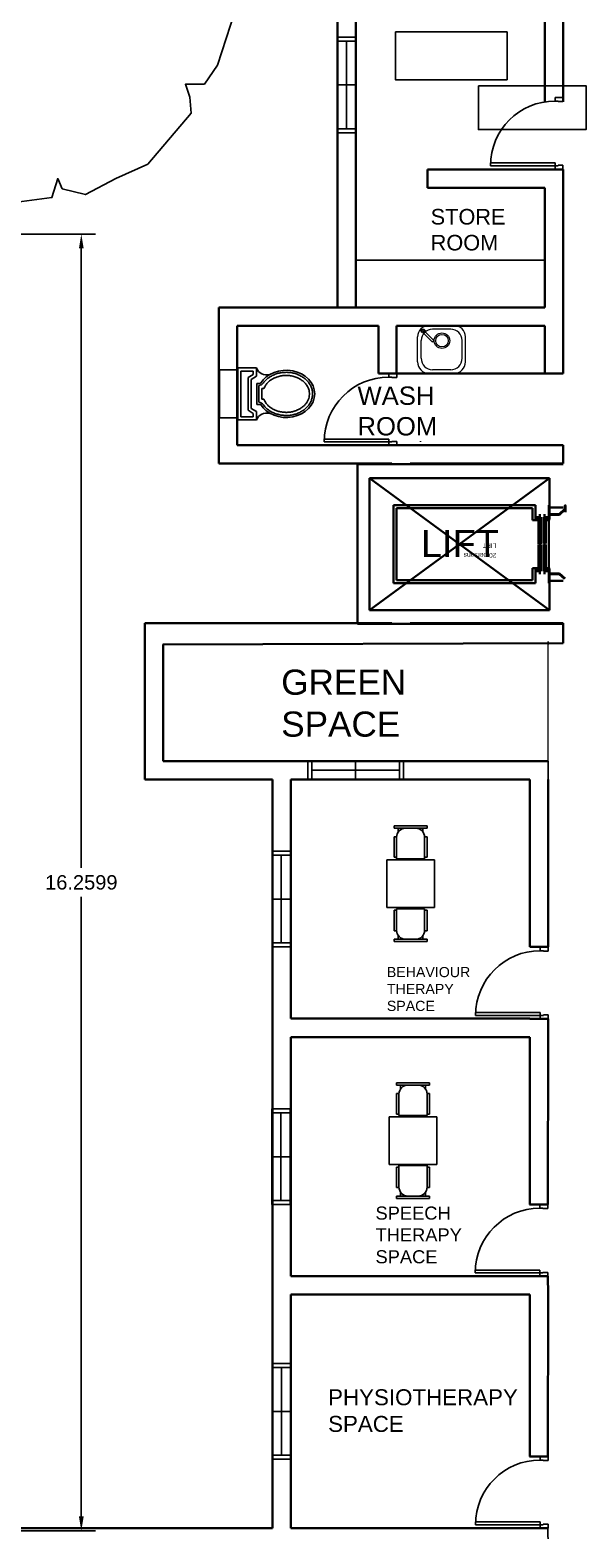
# Model space of a CAD drawing. Header units: metres. Extents: x -353 to 1688, y -477 to 135.
# Drawn here: x 483.42 to 490.4, y -340.12 to -321.3 of the extents above; entities that cross this region are included whole.
import ezdxf

# ---------------------------------------------------------------- set-up
doc = ezdxf.new("R2010")
doc.units = ezdxf.units.M
doc.header["$MEASUREMENT"] = 0
for name, color, linetype, lineweight in [('DIMENSION', 240, 'Continuous', 40), ('PLINTH', 7, 'Continuous', 20), ('WALL', 2, 'Continuous', 40)]:
    doc.layers.add(name, color=color, linetype=linetype, lineweight=lineweight)
for name, color, linetype in [('door space', 1, 'Continuous'), ('ID-LOOSE2', 8, 'Continuous'), ('TREES', 82, 'Continuous'), ('WINDOW', 10, 'Continuous')]:
    doc.layers.add(name, color=color, linetype=linetype)
doc.layers.add('FURNITURE', color=130, linetype='Continuous', plot=False)
doc.layers.add('TEXT', color=141, linetype='Continuous', plot=False)
doc.styles.get("Standard").update_dxf_attribs({"font": 'arial.ttf'})
doc.styles.add('Texto', font='BRADHITC.TTF', dxfattribs={"height": 0.1})
doc.dimstyles.new('Annotative', dxfattribs={"dimscale": 0, "dimtxt": 0.18, "dimasz": 0.18, "dimexe": 0.18, "dimexo": 0.0625, "dimgap": 0.09, "dimtad": 0, "dimtih": 1, "dimtoh": 1, "dimdec": 4, "dimzin": 0, "dimdsep": 46, "dimtxsty": 'Standard', "dimcen": 0.09, "dimadec": 0, "dimazin": 0, "dimtfac": 1, "dimtdec": 4, "dimtofl": 0, "dimtmove": 0, "dimatfit": 3, "dimfxl": 1, "dimtolj": 1, "dimtzin": 0, "dimarcsym": 0})

# ---------------------------------------------------------------- blocks, each defined once
blk = doc.blocks.new('A$C50846A53')
at = {"linetype": 'Continuous'}
for p, q in [((0, 0.74), (0, 0.56)), ((0.5, 0.74), (0, 0.74)), ((0.5, 0.56), (0.5, 0.74)), ((0.47, 0.71), (0.03, 0.71)), ((0.03, 0.71), (0.03, 0.59)), ((0.03, 0.59), (0.063, 0.59)), ((0.093, 0.64), (0.063, 0.59)), ((0.11, 0.61), (0.08, 0.56)), ((0.093, 0.64), (0.407, 0.64)), ((0.11, 0.61), (0.39, 0.61)), ((0.42, 0.56), (0.39, 0.61)), ((0.437, 0.59), (0.407, 0.64)), ((0.437, 0.59), (0.47, 0.59)), ((0.47, 0.59), (0.47, 0.71)), ((0, 0.56), (0.08, 0.56)), ((0.15, 0.557), (0.15, 0.52)), ((0.15, 0.557), (0.351, 0.557)), ((0.17, 0.537), (0.332, 0.537)), ((0.2, 0.507), (0.2, 0.488)), ((0.2, 0.507), (0.301, 0.507)), ((0.301, 0.507), (0.301, 0.488)), ((0.351, 0.557), (0.351, 0.52)), ((0.42, 0.56), (0.5, 0.56))]:
    blk.add_line(p, q, dxfattribs=at)
for centre, radius, start, end in [((-0.039, 0.461), 0.106, 344.642, 68.7339), ((0.11, 0.542), 0.06, 306.0032, 355.4798), ((0.391, 0.542), 0.06, 184.5202, 233.9959), ((0.539, 0.461), 0.106, 111.2661, 195.358)]:
    blk.add_arc(centre, radius, start, end, dxfattribs=at)
blk.add_ellipse((0.251, 0.274), major_axis=(0, 0.274), ratio=0.828948, start_param=0.459479, end_param=5.823706, dxfattribs=at)
for points, knots in [([(0.145, 0.493), (0.144, 0.492), (0.143, 0.491), (0.132, 0.483), (0.123, 0.475), (0.106, 0.457), (0.098, 0.447), (0.084, 0.426), (0.077, 0.415), (0.066, 0.391), (0.061, 0.378), (0.053, 0.352), (0.05, 0.339), (0.045, 0.311), (0.044, 0.298), (0.043, 0.27), (0.043, 0.256), (0.046, 0.228), (0.049, 0.215), (0.055, 0.188), (0.059, 0.175), (0.069, 0.15), (0.075, 0.138), (0.088, 0.116), (0.095, 0.105), (0.111, 0.085), (0.12, 0.077), (0.138, 0.06), (0.147, 0.053), (0.167, 0.041), (0.178, 0.036), (0.199, 0.028), (0.209, 0.025), (0.231, 0.021), (0.242, 0.02), (0.264, 0.02), (0.275, 0.021), (0.297, 0.026), (0.307, 0.029), (0.328, 0.038), (0.338, 0.044), (0.358, 0.057), (0.367, 0.064), (0.385, 0.081), (0.394, 0.09), (0.409, 0.11), (0.416, 0.121), (0.429, 0.144), (0.434, 0.156), (0.444, 0.181), (0.448, 0.194), (0.454, 0.221), (0.456, 0.235), (0.458, 0.262), (0.458, 0.276), (0.457, 0.304), (0.455, 0.318), (0.45, 0.345), (0.447, 0.358), (0.438, 0.384), (0.433, 0.396), (0.421, 0.42), (0.414, 0.431), (0.399, 0.452), (0.391, 0.461), (0.374, 0.479), (0.365, 0.486), (0.356, 0.493)], [0.542145, 0.542145, 0.542145, 0.542145, 0.562703, 0.562703, 0.724661, 0.724661, 0.886619, 0.886619, 1.048577, 1.048577, 1.210535, 1.210535, 1.372493, 1.372493, 1.534451, 1.534451, 1.696409, 1.696409, 1.858367, 1.858367, 2.020325, 2.020325, 2.182283, 2.182283, 2.344241, 2.344241, 2.506199, 2.506199, 2.668157, 2.668157, 2.830115, 2.830115, 2.992073, 2.992073, 3.154031, 3.154031, 3.315989, 3.315989, 3.477947, 3.477947, 3.639905, 3.639905, 3.801863, 3.801863, 3.963821, 3.963821, 4.125779, 4.125779, 4.287737, 4.287737, 4.449695, 4.449695, 4.611653, 4.611653, 4.773611, 4.773611, 4.935569, 4.935569, 5.097526, 5.097526, 5.259484, 5.259484, 5.421442, 5.421442, 5.5834, 5.5834, 5.741045, 5.741045, 5.741045, 5.741045]), ([(0.2, 0.488), (0.17, 0.474), (0.164, 0.47), (0.151, 0.46), (0.144, 0.454), (0.13, 0.439), (0.123, 0.431), (0.111, 0.413), (0.106, 0.404), (0.096, 0.384), (0.091, 0.373), (0.084, 0.352), (0.081, 0.34), (0.076, 0.317), (0.075, 0.305), (0.073, 0.282), (0.073, 0.27), (0.074, 0.246), (0.076, 0.234), (0.08, 0.211), (0.083, 0.2), (0.09, 0.178), (0.095, 0.167), (0.104, 0.147), (0.11, 0.138), (0.122, 0.12), (0.128, 0.112), (0.142, 0.097), (0.149, 0.09), (0.165, 0.078), (0.173, 0.073), (0.189, 0.064), (0.197, 0.06), (0.214, 0.055), (0.222, 0.053), (0.239, 0.05), (0.248, 0.05), (0.266, 0.051), (0.276, 0.052), (0.296, 0.057), (0.306, 0.061), (0.325, 0.071), (0.335, 0.077), (0.353, 0.091), (0.361, 0.099), (0.377, 0.117), (0.384, 0.127), (0.398, 0.149), (0.404, 0.161), (0.414, 0.185), (0.418, 0.198), (0.424, 0.225), (0.426, 0.239), (0.428, 0.267), (0.428, 0.281), (0.426, 0.309), (0.424, 0.323), (0.418, 0.349), (0.414, 0.363), (0.404, 0.387), (0.398, 0.399), (0.385, 0.421), (0.378, 0.431), (0.362, 0.449), (0.353, 0.458), (0.338, 0.469), (0.332, 0.474), (0.301, 0.488)], [0.459479, 0.459479, 0.459479, 0.459479, 0.567422, 0.567422, 0.720865, 0.720865, 0.874307, 0.874307, 1.02775, 1.02775, 1.181192, 1.181192, 1.334635, 1.334635, 1.488077, 1.488077, 1.64152, 1.64152, 1.794963, 1.794963, 1.948405, 1.948405, 2.101848, 2.101848, 2.25529, 2.25529, 2.408733, 2.408733, 2.562175, 2.562175, 2.715618, 2.715618, 2.86906, 2.86906, 3.022503, 3.022503, 3.175946, 3.175946, 3.356457, 3.356457, 3.536968, 3.536968, 3.717479, 3.717479, 3.89799, 3.89799, 4.078501, 4.078501, 4.259012, 4.259012, 4.439523, 4.439523, 4.620035, 4.620035, 4.800546, 4.800546, 4.981057, 4.981057, 5.161568, 5.161568, 5.342079, 5.342079, 5.52259, 5.52259, 5.703101, 5.703101, 5.823706, 5.823706, 5.823706, 5.823706])]:
    blk.add_open_spline(points, degree=3, knots=knots, dxfattribs=at)
blk = doc.blocks.new('A$C47EF7D3D')
for p, q in [((568, 800), (1368, 800)), ((568, 0), (568, 800)), ((1368, 800), (1368, 0)), ((0, 675), (40, 675)), ((0, 125), (0, 675)), ((40, 125), (40, 675)), ((103, 607), (40, 607)), ((181, 675), (525, 675)), ((181, 675), (181, 635)), ((190, 635), (550, 635)), ((525, 675), (525, 635)), ((550, 635), (550, 165)), ((1746, 635), (1386, 635)), ((1386, 635), (1386, 165)), ((1755, 675), (1411, 675)), ((1411, 675), (1411, 635)), ((1755, 675), (1755, 635)), ((1834, 607), (1896, 607)), ((1936, 675), (1896, 675)), ((1896, 125), (1896, 675)), ((1936, 125), (1936, 675)), ((40, 125), (0, 125)), ((103, 193), (40, 193)), ((181, 125), (181, 165)), ((181, 125), (525, 125)), ((550, 165), (190, 165)), ((525, 125), (525, 165)), ((1368, 0), (568, 0)), ((1386, 165), (1746, 165)), ((1411, 125), (1411, 165)), ((1755, 125), (1411, 125)), ((1755, 125), (1755, 165)), ((1834, 193), (1896, 193)), ((1896, 125), (1936, 125))]:
    blk.add_line(p, q)
for centre, start, end in [((190, 485), 90, 180), ((1746, 485), 0, 90), ((190, 315), 180, 270), ((1746, 315), 270, 0)]:
    blk.add_arc(centre, 150, start, end)
blk = doc.blocks.new('Simple tree 13_cad-block.com')
at = {"color": 0}
for points in [[(-1468, -1499), (-1766, -1175), (-1766, -1008), (-1883, -968), (-2037, -632), (-2103, -179), (-1973, -11), (-2089, 248), (-2025, 481), (-1935, 856), (-1740, 1192), (-1534, 1192), (-1378, 1153), (-1456, 1360), (-1416, 1541), (-1119, 1813), (-809, 1943), (-615, 1878), (-498, 1813), (-498, 1981), (-330, 2085), (227, 2098), (602, 2033), (692, 1917), (718, 1800), (886, 1839), (1068, 1800), (1391, 1555), (1611, 1348), (1779, 1115), (1766, 946), (1701, 868), (1883, 856), (1948, 752), (2102, 235), (2090, -361), (1934, -839), (1818, -1008), (1649, -1008), (1689, -1124), (1701, -1266), (1313, -1719), (1028, -1848), (757, -1991), (550, -1939), (511, -1848), (459, -2017), (-214, -2107), (-653, -2029), (-977, -1900), (-1352, -1681), (-1326, -1512)], [(-58, -76), (-97, 15), (6, 105), (84, 28), (71, -76)]]:
    blk.add_lwpolyline(points, close=True, dxfattribs=at)
blk = doc.blocks.new('A$C027E3DAA')
at = {"lineweight": 5}
for p, q in [((320, 420), (100, 420)), ((0, 100), (0, 320)), ((31, 132), (31, 288)), ((48, 356), (128, 276)), ((142, 290), (63, 369)), ((128, 276), (142, 290)), ((291, 388), (131, 388)), ((391, 132), (391, 288)), ((420, 100), (420, 320)), ((291, 32), (131, 32)), ((320, 0), (100, 0))]:
    blk.add_line(p, q, dxfattribs=at)
for centre, radius in [((47, 373), 16.5), ((47, 373), 8.24), ((214, 287), 68.5), ((214, 287), 54.8)]:
    blk.add_circle(centre, radius, dxfattribs=at)
for centre, start, end in [((100, 320), 90, 180), ((320, 320), 0, 90), ((131, 288), 90, 180), ((291, 288), 0, 90), ((131, 132), 180, 270), ((291, 132), 270, 0), ((100, 100), 180, 270), ((320, 100), 270, 0)]:
    blk.add_arc(centre, 100, start, end, dxfattribs=at)
blk = doc.blocks.new('*D174')
at = {"layer": 'Defpoints', "color": 0, "transparency": 16777216}
for p in [(483.197, -323.86), (483.197, -340.12), (484.062, -340.12)]:
    blk.add_point(p, dxfattribs=at)
at = {"layer": 'DIMENSION', "color": 0, "lineweight": -2, "transparency": 16777216}
for p, q in [((483.26, -323.86), (484.242, -323.86)), ((484.062, -324.04), (484.062, -331.808)), ((484.062, -339.94), (484.062, -332.172)), ((483.26, -340.12), (484.242, -340.12))]:
    blk.add_line(p, q, dxfattribs=at)
at = {"layer": 'DIMENSION', "color": 0, "transparency": 16777216}
for points in [[(484.032, -324.04), (484.092, -324.04), (484.062, -323.86)], [(484.032, -339.94), (484.092, -339.94), (484.062, -340.12)]]:
    blk.add_solid(points, dxfattribs=at)
at = {"layer": 'DIMENSION', "color": 0, "transparency": 16777216, "insert": (484.062, -331.99), "char_height": 0.18, "attachment_point": 5}
blk.add_mtext('\\A1;16.2599', dxfattribs=at)

msp = doc.modelspace()

# ---------------------------------------------------------------- linework, layer by layer
for p, q in [((489.68921, -323.04818), (489.68921, -323.04912)), ((489.91921, -329.00818), (489.91921, -328.96818)), ((489.91921, -330.69818), (489.91921, -330.46818)), ((489.68921, -333.69818), (486.68921, -333.69818)), ((489.68921, -340.08883), (489.68921, -340.08936))]:
    msp.add_line(p, q)
at = {"layer": 'Defpoints'}
msp.add_line((489.91823, -340.08883), (489.91921, -340.31936), dxfattribs=at)
at = {"layer": 'door space'}
for p, q in [((490.0064, -322.14657), (490.0064, -322.19157)), ((490.1064, -322.14657), (490.0064, -322.14657)), ((490.0464, -322.19157), (490.0064, -322.19157)), ((490.0464, -322.19157), (490.0464, -322.19657)), ((490.1064, -322.19657), (490.0464, -322.19657)), ((490.1064, -322.19657), (490.1064, -322.14657)), ((490.0064, -322.96657), (489.1964, -322.96657)), ((490.0064, -323.00157), (490.0064, -322.96657)), ((489.1964, -323.00157), (490.0064, -323.00157)), ((490.0064, -323.00157), (490.0064, -323.04657)), ((490.0064, -323.00157), (490.0464, -323.00157)), ((490.0064, -323.04657), (490.1064, -323.04657)), ((490.0464, -322.99657), (490.0464, -323.00157)), ((490.0464, -322.99657), (490.1064, -322.99657)), ((490.1064, -323.04657), (490.1064, -322.99657)), ((487.91993, -325.60925), (487.91993, -325.65425)), ((488.01993, -325.60925), (487.91993, -325.60925)), ((488.01993, -325.65925), (488.01993, -325.60925)), ((487.95993, -325.65425), (487.91993, -325.65425)), ((487.95993, -325.65425), (487.95993, -325.65925)), ((488.01993, -325.65925), (487.95993, -325.65925)), ((487.91993, -326.42925), (487.10993, -326.42925)), ((487.10993, -326.46425), (487.91993, -326.46425)), ((487.91993, -326.46425), (487.91993, -326.42925)), ((487.91993, -326.46425), (487.91993, -326.50925)), ((487.91993, -326.46425), (487.95993, -326.46425)), ((487.91993, -326.50925), (488.01993, -326.50925)), ((487.95993, -326.45925), (488.01993, -326.45925)), ((488.01993, -326.50925), (488.01993, -326.45925)), ((488.31921, -326.45818), (488.31921, -326.46318)), ((489.81994, -332.80165), (489.81994, -332.84665)), ((489.91994, -332.80165), (489.81994, -332.80165)), ((489.85994, -332.84665), (489.81994, -332.84665)), ((489.85994, -332.84665), (489.85994, -332.85165)), ((489.91994, -332.85165), (489.85994, -332.85165)), ((489.91994, -332.85165), (489.91994, -332.80165)), ((489.81994, -333.62165), (489.00994, -333.62165)), ((489.00994, -333.65665), (489.81994, -333.65665)), ((489.81994, -333.65665), (489.81994, -333.62165)), ((489.81994, -333.65665), (489.81994, -333.70165)), ((489.81994, -333.65665), (489.85994, -333.65665)), ((489.81994, -333.70165), (489.91994, -333.70165)), ((489.85994, -333.65165), (489.85994, -333.65665)), ((489.85994, -333.65165), (489.91994, -333.65165)), ((489.91994, -333.70165), (489.91994, -333.65165)), ((489.81463, -336.03069), (489.81463, -336.07569)), ((489.91463, -336.03069), (489.81463, -336.03069)), ((489.85463, -336.07569), (489.81463, -336.07569)), ((489.85463, -336.07569), (489.85463, -336.08069)), ((489.91463, -336.08069), (489.85463, -336.08069)), ((489.91463, -336.08069), (489.91463, -336.03069)), ((489.81463, -336.85069), (489.00463, -336.85069)), ((489.00463, -336.88569), (489.81463, -336.88569)), ((489.81463, -336.88569), (489.81463, -336.85069)), ((489.81463, -336.88569), (489.81463, -336.93069)), ((489.81463, -336.88569), (489.85463, -336.88569)), ((489.85463, -336.88069), (489.85463, -336.88569)), ((489.85463, -336.88069), (489.91463, -336.88069)), ((489.91463, -336.93069), (489.91463, -336.88069)), ((489.81463, -336.93069), (489.91463, -336.93069)), ((489.81859, -339.18868), (489.81859, -339.23368)), ((489.91859, -339.18868), (489.81859, -339.18868)), ((489.85859, -339.23368), (489.81859, -339.23368)), ((489.85859, -339.23368), (489.85859, -339.23868)), ((489.91859, -339.23868), (489.85859, -339.23868)), ((489.91859, -339.23868), (489.91859, -339.18868)), ((489.81859, -340.00868), (489.00859, -340.00868)), ((489.00859, -340.04368), (489.81859, -340.04368)), ((489.81859, -340.04368), (489.81859, -340.00868)), ((489.81859, -340.04368), (489.81859, -340.08868)), ((489.81859, -340.04368), (489.85859, -340.04368)), ((489.81859, -340.08868), (489.91859, -340.08868)), ((489.85859, -340.03868), (489.85859, -340.04368)), ((489.85859, -340.03868), (489.91859, -340.03868)), ((489.91859, -340.08868), (489.91859, -340.03868))]:
    msp.add_line(p, q, dxfattribs=at)
for centre in [(490.0064, -323.00157), (487.91993, -326.46425), (489.81994, -333.65665), (489.81463, -336.88569), (489.81859, -340.04368)]:
    msp.add_ellipse(centre, major_axis=(-0.57276, -0.57276), ratio=1, start_param=3.92699082, end_param=5.49778714, dxfattribs=at)
at = {"layer": 'FURNITURE'}
for p, q in [((487.49942, -324.18491), (489.8775, -324.18491)), ((487.50617, -324.18618), (487.50617, -324.77818)), ((489.87625, -324.18439), (489.87625, -324.77818))]:
    msp.add_line(p, q, dxfattribs=at)
at = {"layer": 'FURNITURE', "ltscale": 0.5}
msp.add_lwpolyline([(488.00387, -321.32349), (489.40387, -321.32349), (489.40387, -321.92349), (488.00387, -321.92349)], close=True, dxfattribs=at)
at = {"layer": 'ID-LOOSE2', "ltscale": 0.5}
msp.add_lwpolyline([(489.04516, -321.99998), (490.39516, -321.99998), (490.39516, -322.54998), (489.04516, -322.54998)], close=True, dxfattribs=at)
at = {"layer": 'PLINTH'}
msp.add_line((489.91921, -330.46818), (489.91921, -329.00818), dxfattribs=at)
at = {"layer": 'WALL'}
for p, q in [((487.27651, -320.54818), (487.27651, -324.77818)), ((487.50651, -320.54818), (487.50651, -323.27818)), ((489.8775, -320.54818), (489.8775, -322.20189)), ((490.1075, -320.54818), (490.1075, -322.20189)), ((488.40651, -323.04818), (488.40651, -323.27818)), ((488.40651, -323.04818), (490.1075, -323.04818)), ((490.1075, -323.27818), (490.1075, -323.04818)), ((490.1075, -325.60818), (490.1075, -323.04818)), ((487.50651, -323.27818), (487.50651, -324.77818)), ((488.40651, -323.27818), (489.8775, -323.27818)), ((489.8775, -324.77818), (489.8775, -323.27818)), ((485.78921, -324.77818), (487.78921, -324.77818)), ((485.78921, -324.77818), (485.78921, -326.73818)), ((487.50651, -324.77818), (489.8775, -324.77818)), ((486.01921, -325.00818), (486.45921, -325.00818)), ((486.01921, -325.00818), (487.78921, -325.00818)), ((486.01921, -325.00818), (486.01921, -326.50818)), ((487.78921, -325.00818), (487.78921, -325.60818)), ((488.01921, -325.00818), (488.68921, -325.00818)), ((488.01921, -325.00818), (489.8775, -325.00818)), ((488.01921, -325.00818), (488.01921, -325.60818)), ((489.8775, -325.60818), (489.8775, -325.00818)), ((490.1075, -325.60818), (487.78921, -325.60818)), ((488.91921, -326.50818), (486.01921, -326.50818)), ((490.1075, -326.50818), (488.01993, -326.50818)), ((490.1075, -326.73818), (490.1075, -326.50818)), ((487.95921, -326.73818), (485.78921, -326.73818)), ((487.5291, -326.74674, 0.00008), (490.10824, -326.74674, 0.00008)), ((487.5291, -328.74689, 0.00008), (487.5291, -326.74674, 0.00008)), ((490.1075, -326.73818), (488.18921, -326.73818)), ((487.67948, -326.91968, 0.00008), (489.9353, -326.91968, 0.00008)), ((489.9353, -328.57394, 0.00008), (487.67948, -326.91968, 0.00008)), ((489.9353, -326.91968, 0.00008), (487.67948, -328.57394, 0.00008)), ((487.67948, -328.57394, 0.00008), (487.67948, -326.91968, 0.00008)), ((489.9353, -326.91968, 0.00008), (489.9353, -327.28625, 0.00008)), ((487.98026, -327.25805, 0.00008), (487.98026, -328.23557, 0.00008)), ((489.76235, -327.25805, 0.00008), (487.98026, -327.25805, 0.00008)), ((488.01786, -327.29565, 0.00008), (488.01786, -328.19798, 0.00008)), ((488.01786, -327.29565, 0.00008), (489.72475, -327.29565, 0.00008)), ((489.72475, -327.29565, 0.00008), (489.72475, -327.44604, 0.00008)), ((489.76235, -327.43852, 0.00008), (489.76235, -327.25805, 0.00008)), ((489.9353, -327.25805, 0.00008), (489.92778, -327.25805, 0.00008)), ((489.92778, -327.25805, 0.00008), (489.92778, -327.43852, 0.00008)), ((489.9353, -327.37085, 0.00008), (489.9353, -327.25805, 0.00008)), ((489.9353, -327.28625, 0.00008), (490.10824, -327.28625, 0.00008)), ((490.1273, -327.31109, 0.00008), (490.06051, -327.37085, 0.00008)), ((490.06338, -327.37836, 0.00008), (490.13481, -327.31445, 0.00008)), ((490.13066, -327.26396, 0.00008), (490.13066, -327.3441, 0.00008)), ((490.13864, -327.34766, 0.00008), (490.13864, -327.26396, 0.00008)), ((489.72475, -327.44604, 0.00008), (489.79243, -327.44604, 0.00008)), ((489.78491, -327.43852, 0.00008), (489.76235, -327.43852, 0.00008)), ((489.76987, -327.431, 0.00008), (489.76987, -327.40844, 0.00008)), ((489.76987, -327.40844, 0.00008), (489.83002, -327.40844, 0.00008)), ((489.77739, -327.431, 0.00008), (489.76987, -327.431, 0.00008)), ((489.79995, -327.41596, 0.00008), (489.77739, -327.41596, 0.00008)), ((489.77739, -327.41596, 0.00008), (489.77739, -327.431, 0.00008)), ((489.79243, -327.42348, 0.00008), (489.78491, -327.42348, 0.00008)), ((489.78491, -327.42348, 0.00008), (489.78491, -327.43852, 0.00008)), ((489.79243, -327.44604, 0.00008), (489.79243, -327.42348, 0.00008)), ((489.79995, -327.74305, 0.00008), (489.79995, -327.41596, 0.00008)), ((489.81499, -328.12278, 0.00008), (489.81499, -327.37085, 0.00008)), ((489.83002, -327.40844, 0.00008), (489.83002, -327.74305, 0.00008)), ((489.91274, -327.40844, 0.00008), (489.8601, -327.40844, 0.00008)), ((489.8601, -327.40844, 0.00008), (489.8601, -327.7415, 0.00008)), ((489.87514, -327.37085, 0.00008), (489.87514, -328.12278, 0.00008)), ((489.89018, -327.7415, 0.00008), (489.89018, -327.41596, 0.00008)), ((489.89018, -327.41596, 0.00008), (489.91274, -327.41596, 0.00008)), ((489.90522, -327.42348, 0.00008), (489.8977, -327.42348, 0.00008)), ((489.8977, -327.42348, 0.00008), (489.8977, -327.43852, 0.00008)), ((489.90522, -327.43852, 0.00008), (489.90522, -327.42348, 0.00008)), ((489.92778, -327.43852, 0.00008), (489.90522, -327.43852, 0.00008)), ((489.90522, -327.44604, 0.00008), (489.92778, -327.44604, 0.00008)), ((489.91274, -327.41596, 0.00008), (489.91274, -327.431, 0.00008)), ((489.91274, -327.431, 0.00008), (489.92026, -327.431, 0.00008)), ((489.91274, -327.431, 0.00008), (489.92026, -327.431, 0.00008)), ((489.92026, -327.431, 0.00008), (489.92026, -327.41596, 0.00008)), ((489.92778, -327.44604, 0.00008), (489.92778, -328.04759, 0.00008)), ((490.06051, -327.37085, 0.00008), (489.9353, -327.37085, 0.00008)), ((489.9353, -327.43852, 0.00008), (489.9353, -327.37836, 0.00008)), ((489.9353, -327.37836, 0.00008), (490.06338, -327.37836, 0.00008)), ((489.79995, -327.75057, 0.00008), (489.79995, -328.07767, 0.00008)), ((489.83002, -328.08519, 0.00008), (489.83002, -327.75057, 0.00008)), ((489.8601, -328.08519, 0.00008), (489.8601, -327.75213, 0.00008)), ((489.89018, -327.75213, 0.00008), (489.89018, -328.07767, 0.00008)), ((489.72475, -328.19798, 0.00008), (489.72475, -328.04759, 0.00008)), ((489.72475, -328.04759, 0.00008), (489.79243, -328.04759, 0.00008)), ((489.78491, -328.05511, 0.00008), (489.76235, -328.05511, 0.00008)), ((489.76235, -328.05511, 0.00008), (489.76235, -328.23557, 0.00008)), ((489.77739, -328.06263, 0.00008), (489.76987, -328.06263, 0.00008)), ((489.76987, -328.06263, 0.00008), (489.76987, -328.08519, 0.00008)), ((489.77739, -328.07767, 0.00008), (489.77739, -328.06263, 0.00008)), ((489.78491, -328.07015, 0.00008), (489.78491, -328.05511, 0.00008)), ((489.79243, -328.07015, 0.00008), (489.78491, -328.07015, 0.00008)), ((489.79243, -328.04759, 0.00008), (489.79243, -328.07015, 0.00008)), ((489.8977, -328.07015, 0.00008), (489.8977, -328.05511, 0.00008)), ((489.90522, -328.07015, 0.00008), (489.8977, -328.07015, 0.00008)), ((489.90522, -328.04759, 0.00008), (489.92778, -328.04759, 0.00008)), ((489.90522, -328.05511, 0.00008), (489.90522, -328.07015, 0.00008)), ((489.92778, -328.05511, 0.00008), (489.90522, -328.05511, 0.00008)), ((489.91274, -328.06263, 0.00008), (489.92026, -328.06263, 0.00008)), ((489.91274, -328.07767, 0.00008), (489.91274, -328.06263, 0.00008)), ((489.91274, -328.06263, 0.00008), (489.92026, -328.06263, 0.00008)), ((489.92026, -328.06263, 0.00008), (489.92026, -328.07767, 0.00008)), ((489.92778, -328.23557, 0.00008), (489.92778, -328.05511, 0.00008)), ((489.9353, -328.05511, 0.00008), (489.9353, -328.11526, 0.00008)), ((489.76235, -328.23557, 0.00008), (487.98026, -328.23557, 0.00008)), ((488.01786, -328.19798, 0.00008), (489.72475, -328.19798, 0.00008)), ((489.76987, -328.08519, 0.00008), (489.83002, -328.08519, 0.00008)), ((489.79995, -328.07767, 0.00008), (489.77739, -328.07767, 0.00008)), ((489.91274, -328.08519, 0.00008), (489.8601, -328.08519, 0.00008)), ((489.89018, -328.07767, 0.00008), (489.91274, -328.07767, 0.00008)), ((489.9353, -328.23557, 0.00008), (489.92778, -328.23557, 0.00008)), ((489.9353, -328.11526, 0.00008), (490.06338, -328.11526, 0.00008)), ((489.9353, -328.12278, 0.00008), (489.9353, -328.23557, 0.00008)), ((490.06051, -328.12278, 0.00008), (489.9353, -328.12278, 0.00008)), ((489.9353, -328.20738, 0.00008), (489.9353, -328.57394, 0.00008)), ((489.9353, -328.20738, 0.00008), (490.10824, -328.20738, 0.00008)), ((490.1273, -328.18254, 0.00008), (490.06051, -328.12278, 0.00008)), ((490.06338, -328.11526, 0.00008), (490.13481, -328.17918, 0.00008)), ((487.67948, -328.57394, 0.00008), (489.9353, -328.57394, 0.00008)), ((487.95921, -328.73818), (484.85921, -328.73818)), ((484.85921, -328.73818), (484.85921, -330.69818)), ((487.5291, -328.74689, 0.00008), (490.10824, -328.74689, 0.00008)), ((490.1075, -328.73818), (488.18921, -328.73818)), ((490.1075, -328.98818), (490.1075, -328.73818)), ((485.08617, -329.00818), (490.1075, -328.9874)), ((485.08921, -329.00818), (485.08921, -330.46818)), ((485.08921, -330.46818), (489.91921, -330.46818)), ((484.85921, -330.69818), (486.45921, -330.69818)), ((486.45921, -333.92818), (486.45921, -330.69818)), ((486.68921, -330.69818), (489.68921, -330.69818)), ((486.68921, -333.69818), (486.68921, -330.69818)), ((489.68921, -330.69818), (489.68942, -332.79837)), ((489.91921, -330.69818), (489.91921, -332.79837)), ((489.91942, -332.79837), (489.68942, -332.79837)), ((489.68921, -333.69818), (486.68921, -333.69818)), ((489.68942, -333.69837), (489.91942, -333.69837)), ((489.91921, -333.69837), (489.91921, -333.92818)), ((486.45921, -333.92818), (486.45921, -337.15818)), ((489.68921, -333.92818), (486.68921, -333.92818)), ((486.68921, -333.92818), (486.68921, -336.92818)), ((489.68921, -336.0283), (489.68921, -333.92818)), ((489.91611, -336.0283), (489.91921, -333.92818)), ((489.91611, -336.0283), (489.68611, -336.0283)), ((486.68921, -336.92818), (489.68921, -336.92818)), ((489.68611, -336.92818), (489.68611, -336.9283)), ((489.68611, -336.9283), (489.91611, -336.9283)), ((489.91611, -336.9283), (489.91921, -337.15818)), ((486.45921, -340.08936), (486.45921, -337.15818)), ((486.68921, -337.15818), (489.68921, -337.15818)), ((486.68921, -340.08936), (486.68921, -337.15818)), ((489.68921, -337.15818), (489.68921, -339.18883)), ((489.91921, -337.15818), (489.91823, -339.18883)), ((489.91823, -339.18883), (489.68823, -339.18883)), ((486.45921, -340.08936), (483.19733, -340.08936)), ((486.68921, -340.08936), (489.68921, -340.08936)), ((489.68823, -340.08883), (489.91823, -340.08883))]:
    msp.add_line(p, q, dxfattribs=at)
for centre, radius, start, end in [((490.13465, -327.26396, 0.00008), 0.00399, 0, 180), ((489.90522, -327.43852, 0.00008), 0.00752, 180, 270), ((489.91274, -327.41596, 0.00008), 0.00752, 0, 90), ((489.92778, -327.43852, 0.00008), 0.00752, 270, 360), ((489.90522, -328.05511, 0.00008), 0.00752, 90, 180), ((489.92778, -328.05511, 0.00008), 0.00752, 0, 90), ((489.91274, -328.07767, 0.00008), 0.00752, 270, 0)]:
    msp.add_arc(centre, radius, start, end, dxfattribs=at)
at = {"layer": 'WINDOW'}
for p, q in [((487.27651, -322.58988), (487.27651, -321.38988)), ((487.27651, -321.38988), (487.50651, -321.38988)), ((487.27651, -321.43988), (487.50651, -321.43988)), ((487.39151, -322.53988), (487.39151, -321.43988)), ((487.50651, -321.38988), (487.50651, -322.58988)), ((487.50651, -321.98988), (487.27651, -321.98988)), ((487.50651, -322.58988), (487.50651, -321.98988)), ((487.50651, -322.53988), (487.27651, -322.53988)), ((487.50651, -322.58988), (487.27651, -322.58988)), ((489.76482, -323.04818), (489.76482, -323.04912)), ((485.79419, -326.16171, 0.00011), (485.79419, -325.56171, 0.00011)), ((485.79419, -325.56171, 0.00011), (486.02419, -325.56171, 0.00011)), ((486.02419, -325.56171, 0.00011), (486.02419, -326.16171, 0.00011)), ((486.02419, -326.16171, 0.00011), (485.79419, -326.16171, 0.00011)), ((486.90421, -330.69818), (486.90421, -330.46818)), ((486.90421, -330.46818), (488.10421, -330.46818)), ((486.95421, -330.69818), (486.95421, -330.46818)), ((488.10421, -330.46818), (487.50421, -330.46818)), ((487.50421, -330.46818), (487.50421, -330.69818)), ((488.05421, -330.46818), (488.05421, -330.69818)), ((488.10421, -330.46818), (488.10421, -330.69818)), ((488.10421, -330.69818), (486.90421, -330.69818)), ((488.05421, -330.58318), (486.95421, -330.58318)), ((486.45555, -332.79818), (486.45555, -331.59818)), ((486.45555, -331.59818), (486.68555, -331.59818)), ((486.45555, -331.59818), (486.45555, -332.19818)), ((486.68555, -331.59818), (486.68555, -332.79818)), ((486.45555, -331.64818), (486.68555, -331.64818)), ((486.57055, -331.64818), (486.57055, -332.74818)), ((486.45555, -332.19818), (486.68555, -332.19818)), ((486.68555, -332.74818), (486.45555, -332.74818)), ((486.68555, -332.79818), (486.45555, -332.79818)), ((486.45254, -336.03006), (486.45254, -334.83006)), ((486.45254, -334.83006), (486.68254, -334.83006)), ((486.45254, -334.83006), (486.45254, -335.43006)), ((486.68254, -334.83006), (486.68254, -336.03006)), ((486.45254, -334.88006), (486.68254, -334.88006)), ((486.56754, -334.88006), (486.56754, -335.98006)), ((486.45254, -335.43006), (486.68254, -335.43006)), ((486.68254, -335.98006), (486.45254, -335.98006)), ((486.68254, -336.03006), (486.45254, -336.03006)), ((486.45921, -339.22377), (486.45921, -338.02377)), ((486.45921, -338.02377), (486.68921, -338.02377)), ((486.45921, -338.02377), (486.45921, -338.62377)), ((486.68921, -338.02377), (486.68921, -339.22377)), ((486.45921, -338.07377), (486.68921, -338.07377)), ((486.57421, -338.07377), (486.57421, -339.17377)), ((486.45921, -338.62377), (486.68921, -338.62377)), ((486.68921, -339.17377), (486.45921, -339.17377)), ((486.68921, -339.22377), (486.45921, -339.22377))]:
    msp.add_line(p, q, dxfattribs=at)

# ---------------------------------------------------------------- block references
at = {"layer": 'FURNITURE', "xscale": 0.001426284879213249, "yscale": 0.001426284879213249, "zscale": 0.001426284879213249}
msp.add_blockref('A$C027E3DAA', (488.28225, -325.60567), dxfattribs=at)
at = {"layer": 'FURNITURE', "color": 7, "xscale": 1.304845739735994, "yscale": 1.304845739735994, "zscale": 1.304845739735994, "rotation": 90}
msp.add_blockref('A$C50846A53', (486.99038, -326.19052, -0.00087), dxfattribs=at)
at = {"layer": 'FURNITURE', "xscale": 0.0007496668609228836, "yscale": 0.0007496668609228836, "zscale": 0.0007496668609228836, "rotation": 90}
for p in [(488.49381, -332.73174), (488.52417, -335.95283)]:
    msp.add_blockref('A$C47EF7D3D', p, dxfattribs=at)
at = {"layer": 'TREES', "xscale": 0.001407448445345188, "yscale": 0.001407448445345188, "zscale": 0.001407448445345188}
msp.add_blockref('Simple tree 13_cad-block.com', (483.048, -320.56244), dxfattribs=at)

# ---------------------------------------------------------------- texts
at = {"layer": 'TEXT', "attachment_point": 1}
for s, width, gutter_width, insert, char_height in [('STORE ROOM', 0.1611636, 0.97574, (488.44601, -323.54424), 0.195148), ('WASH ROOM', 0.0661561, 1.15076, (487.52784, -325.77086), 0.230152), ('LIFT', 0.1646572, 1.70623, (488.32268, -327.56873), 0.341246), ('GREEN SPACE', 0.0752314, 1.5772, (486.57056, -329.3209), 0.3154397), ('BEHAVIOUR THERAPY SPACE', 0.0649805, 0.63609, (487.89609, -333.05025), 0.1272186), ('SPEECH THERAPY SPACE', 0.2742639, 0.82157, (487.75356, -336.0541), 0.1643146), ('PHYSIOTHERAPY SPACE', 0.0600503, 1.00245, (487.15882, -338.34555), 0.2004892)]:
    msp.add_mtext_dynamic_manual_height_columns(s, width=width, gutter_width=gutter_width, heights=[0], dxfattribs=dict(at, insert=insert, char_height=char_height))
at = {"layer": 'WALL', "char_height": 0.060155, "attachment_point": 1, "rotation": 180, "style": 'Texto'}
for s, insert in [('\\A1;20 persons', (489.27072, -327.91831, 0.00008)), ('\\A1;LIFT', (489.27072, -327.79578, 0.00008))]:
    msp.add_mtext(s, dxfattribs=dict(at, insert=insert))

# ---------------------------------------------------------------- dimensions: what is measured, and where the dimension line sits
at = {"layer": 'DIMENSION'}
dim = msp.add_linear_dim(base=(484.0624, -340.11971), p1=(483.19733, -323.85979), p2=(483.19733, -340.11971), angle=90, dimstyle='Annotative', dxfattribs=at)
dim.commit()
dim.dimension.update_dxf_attribs({"geometry": '*D174', "text_midpoint": (484.0624, -331.98975)})

doc.saveas('drawing.dxf')
